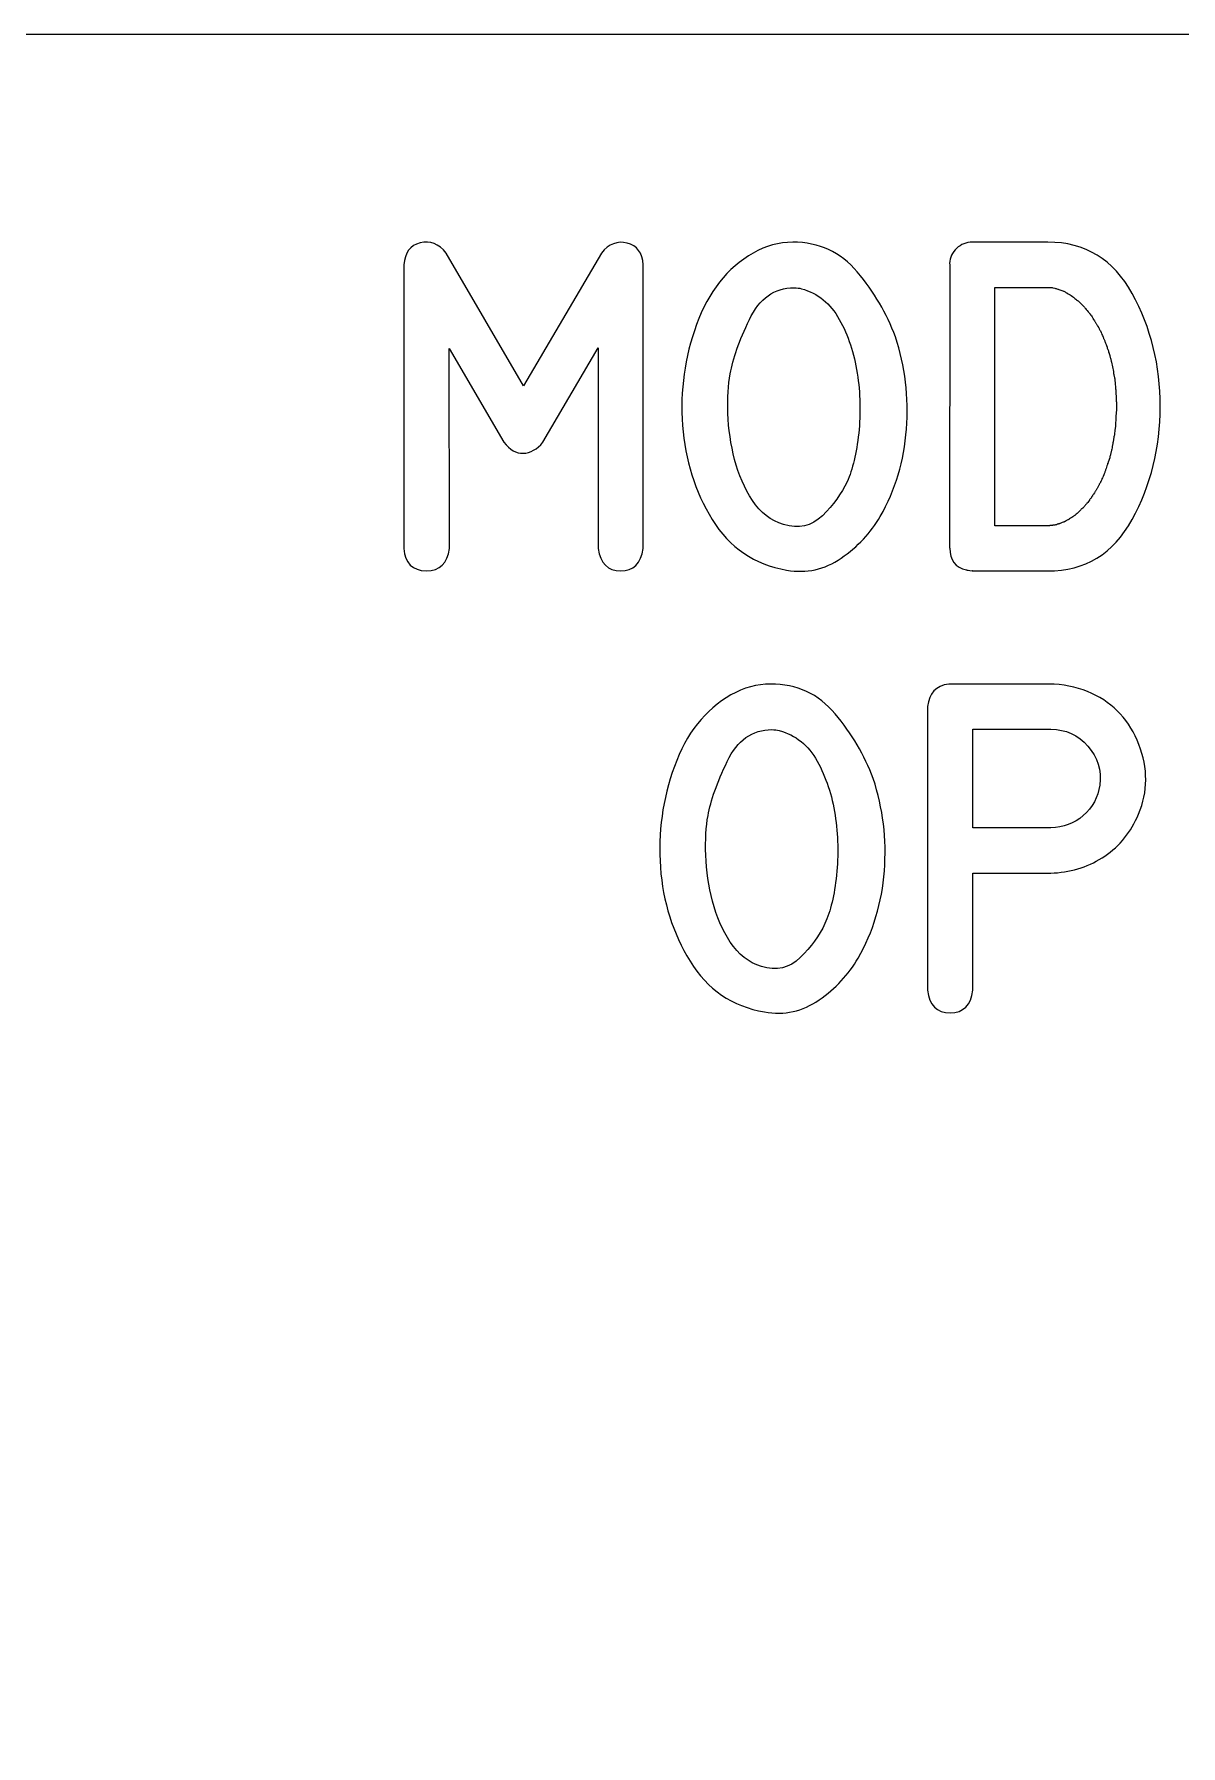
# Model space of a CAD drawing. Header units: millimetres. Extents: x -58 to 88, y -192 to 135.
# Drawn here: x 40.67 to 52.97, y 116.64 to 135 of the extents above; entities that cross this region are included whole.
import ezdxf

# ---------------------------------------------------------------- set-up
doc = ezdxf.new("R2010")
doc.units = ezdxf.units.MM
doc.header["$MEASUREMENT"] = 0
doc.layers.add('Layer 1', color=7, linetype='Continuous')

msp = doc.modelspace()

# ---------------------------------------------------------------- linework, layer by layer
at = {"layer": 'Layer 1', "color": 250, "lineweight": 9}
msp.add_open_spline([(-17.033, 71.4283), (-17.0328, 71.0302), (-16.8744, 70.6485), (-16.5927, 70.3672), (-16.5927, 70.3672), (-16.3111, 70.0859), (-15.9311, 69.928), (-15.533, 69.9283), (-15.533, 69.9283), (-15.533, 69.9283), (86.717, 69.9283), (86.717, 69.9283), (86.717, 69.9283), (87.115, 69.9285), (87.4967, 70.0869), (87.778, 70.3686), (87.778, 70.3686), (88.0593, 70.6502), (88.2172, 71.0302), (88.217, 71.4283), (88.217, 71.4283), (88.217, 71.4283), (88.217, 75.9158), (88.217, 75.9158), (88.217, 75.9158), (88.2167, 76.3139), (88.0583, 76.6955), (87.7767, 76.9768), (87.7767, 76.9768), (87.495, 77.2581), (87.115, 77.416), (86.717, 77.4158), (86.717, 77.4158), (86.717, 77.4158), (84.2545, 77.4158), (84.2545, 77.4158), (84.2545, 77.4158), (82.1109, 77.4158), (80.1301, 78.5594), (79.0583, 80.4158), (79.0583, 80.4158), (77.9865, 82.2722), (77.9865, 84.5594), (79.0583, 86.4158), (79.0583, 86.4158), (80.1301, 88.2722), (82.1109, 89.4158), (84.2545, 89.4158), (84.2545, 89.4158), (84.2545, 89.4158), (86.717, 89.4158), (86.717, 89.4158), (86.717, 89.4158), (87.115, 89.416), (87.4967, 89.5744), (87.778, 89.8561), (87.778, 89.8561), (88.0593, 90.1377), (88.2172, 90.5177), (88.217, 90.9158), (88.217, 90.9158), (88.217, 90.9158), (88.217, 114.0158), (88.217, 114.0158), (88.217, 114.0158), (88.2167, 114.4139), (88.0583, 114.7955), (87.7767, 115.0768), (87.7767, 115.0768), (87.495, 115.3581), (87.115, 115.516), (86.717, 115.5158), (86.717, 115.5158), (86.717, 115.5158), (84.2545, 115.5158), (84.2545, 115.5158), (84.2545, 115.5158), (82.1109, 115.5158), (80.1301, 116.6594), (79.0583, 118.5158), (79.0583, 118.5158), (77.9865, 120.3722), (77.9865, 122.6594), (79.0583, 124.5158), (79.0583, 124.5158), (80.1301, 126.3722), (82.1109, 127.5158), (84.2545, 127.5158), (84.2545, 127.5158), (84.2545, 127.5158), (86.717, 127.5158), (86.717, 127.5158), (86.717, 127.5158), (87.115, 127.516), (87.4967, 127.6744), (87.778, 127.9561), (87.778, 127.9561), (88.0593, 128.2377), (88.2172, 128.6177), (88.217, 129.0158), (88.217, 129.0158), (88.217, 129.0158), (88.217, 133.5033), (88.217, 133.5033), (88.217, 133.5033), (88.2167, 133.9014), (88.0583, 134.283), (87.7767, 134.5643), (87.7767, 134.5643), (87.495, 134.8456), (87.115, 135.0035), (86.717, 135.0033), (86.717, 135.0033), (86.717, 135.0033), (-15.533, 135.0033), (-15.533, 135.0033), (-15.533, 135.0033), (-15.9311, 135.003), (-16.3128, 134.8446), (-16.5941, 134.563), (-16.5941, 134.563), (-16.8754, 134.2813), (-17.0333, 133.9014), (-17.033, 133.5033), (-17.033, 133.5033), (-17.033, 133.5033), (-17.033, 71.4283), (-17.033, 71.4283)], degree=3, knots=[0, 0, 0, 0, 0.030303, 0.030303, 0.030303, 0.030303, 0.0606061, 0.0606061, 0.0606061, 0.0606061, 0.0909091, 0.0909091, 0.0909091, 0.0909091, 0.1212121, 0.1212121, 0.1212121, 0.1212121, 0.1515152, 0.1515152, 0.1515152, 0.1515152, 0.1818182, 0.1818182, 0.1818182, 0.1818182, 0.2121212, 0.2121212, 0.2121212, 0.2121212, 0.2424242, 0.2424242, 0.2424242, 0.2424242, 0.2727273, 0.2727273, 0.2727273, 0.2727273, 0.3030303, 0.3030303, 0.3030303, 0.3030303, 0.3333333, 0.3333333, 0.3333333, 0.3333333, 0.3636364, 0.3636364, 0.3636364, 0.3636364, 0.3939394, 0.3939394, 0.3939394, 0.3939394, 0.4242424, 0.4242424, 0.4242424, 0.4242424, 0.4545455, 0.4545455, 0.4545455, 0.4545455, 0.4848485, 0.4848485, 0.4848485, 0.4848485, 0.5151515, 0.5151515, 0.5151515, 0.5151515, 0.5454545, 0.5454545, 0.5454545, 0.5454545, 0.5757576, 0.5757576, 0.5757576, 0.5757576, 0.6060606, 0.6060606, 0.6060606, 0.6060606, 0.6363636, 0.6363636, 0.6363636, 0.6363636, 0.6666667, 0.6666667, 0.6666667, 0.6666667, 0.6969697, 0.6969697, 0.6969697, 0.6969697, 0.7272727, 0.7272727, 0.7272727, 0.7272727, 0.7575758, 0.7575758, 0.7575758, 0.7575758, 0.7878788, 0.7878788, 0.7878788, 0.7878788, 0.8181818, 0.8181818, 0.8181818, 0.8181818, 0.8484848, 0.8484848, 0.8484848, 0.8484848, 0.8787879, 0.8787879, 0.8787879, 0.8787879, 0.9090909, 0.9090909, 0.9090909, 0.9090909, 0.9393939, 0.9393939, 0.9393939, 0.9393939, 1, 1, 1, 1], dxfattribs=at)
at = {"layer": 'Layer 1', "color": 240, "lineweight": 9}
for points, knots in [([(47.2058, 129.4856), (47.1805, 129.325), (47.0993, 129.2445), (46.9624, 129.2451), (46.9624, 129.2451), (46.8248, 129.2457), (46.7442, 129.3262), (46.7201, 129.4856), (46.7201, 129.4856), (46.7201, 129.4856), (46.7201, 131.6369), (46.7201, 131.6369), (46.7201, 131.6369), (46.7201, 131.6369), (46.1292, 130.6262), (46.1292, 130.6262), (46.1292, 130.6262), (46.0663, 130.5503), (45.9958, 130.5104), (45.9182, 130.5068), (45.9182, 130.5068), (45.8405, 130.5039), (45.7718, 130.5433), (45.7106, 130.6262), (45.7106, 130.6262), (45.7106, 130.6262), (45.1232, 131.6322), (45.1232, 131.6322), (45.1232, 131.6322), (45.1232, 131.6322), (45.125, 129.4856), (45.125, 129.4856), (45.125, 129.4856), (45.1068, 129.3262), (45.0239, 129.2463), (44.8763, 129.2469), (44.8763, 129.2469), (44.7287, 129.2474), (44.6494, 129.3274), (44.6376, 129.4856), (44.6376, 129.4856), (44.6376, 129.4856), (44.6376, 132.5276), (44.6376, 132.5276), (44.6376, 132.5276), (44.647, 132.6599), (44.7046, 132.7387), (44.8116, 132.7646), (44.8116, 132.7646), (44.9186, 132.7904), (45.0115, 132.754), (45.0909, 132.6552), (45.0909, 132.6552), (45.0909, 132.6552), (45.9193, 131.2306), (45.9193, 131.2306), (45.9193, 131.2306), (45.9193, 131.2306), (46.7566, 132.6552), (46.7566, 132.6552), (46.7566, 132.6552), (46.8354, 132.754), (46.9277, 132.7898), (47.0329, 132.7634), (47.0329, 132.7634), (47.1376, 132.7369), (47.1958, 132.6587), (47.2058, 132.5276), (47.2058, 132.5276), (47.2058, 132.5276), (47.2058, 129.4856), (47.2058, 129.4856)], [0, 0, 0, 0, 0.0526316, 0.0526316, 0.0526316, 0.0526316, 0.1052632, 0.1052632, 0.1052632, 0.1052632, 0.1578947, 0.1578947, 0.1578947, 0.1578947, 0.2105263, 0.2105263, 0.2105263, 0.2105263, 0.2631579, 0.2631579, 0.2631579, 0.2631579, 0.3157895, 0.3157895, 0.3157895, 0.3157895, 0.3684211, 0.3684211, 0.3684211, 0.3684211, 0.4210526, 0.4210526, 0.4210526, 0.4210526, 0.4736842, 0.4736842, 0.4736842, 0.4736842, 0.5263158, 0.5263158, 0.5263158, 0.5263158, 0.5789474, 0.5789474, 0.5789474, 0.5789474, 0.6315789, 0.6315789, 0.6315789, 0.6315789, 0.6842105, 0.6842105, 0.6842105, 0.6842105, 0.7368421, 0.7368421, 0.7368421, 0.7368421, 0.7894737, 0.7894737, 0.7894737, 0.7894737, 0.8421053, 0.8421053, 0.8421053, 0.8421053, 0.8947368, 0.8947368, 0.8947368, 0.8947368, 1, 1, 1, 1]), ([(49.9103, 131.7574), (50.0156, 131.4393), (50.0556, 131.1095), (50.0297, 130.7673), (50.0297, 130.7673), (50.0038, 130.4251), (49.9098, 130.1129), (49.7481, 129.8301), (49.7481, 129.8301), (49.6458, 129.6543), (49.5064, 129.505), (49.3294, 129.3821), (49.3294, 129.3821), (49.1525, 129.2592), (48.9573, 129.2163), (48.7438, 129.2533), (48.7438, 129.2533), (48.3958, 129.3139), (48.1294, 129.4956), (47.9448, 129.7972), (47.9448, 129.7972), (47.7596, 130.0994), (47.6538, 130.4357), (47.6267, 130.8061), (47.6267, 130.8061), (47.5997, 131.1765), (47.6497, 131.5369), (47.7767, 131.8885), (47.7767, 131.8885), (47.9037, 132.2401), (48.1059, 132.4953), (48.384, 132.6552), (48.384, 132.6552), (48.5193, 132.7334), (48.6615, 132.7722), (48.8091, 132.7722), (48.8091, 132.7722), (49.0919, 132.7722), (49.3224, 132.6658), (49.5017, 132.4529), (49.5017, 132.4529), (49.681, 132.2395), (49.8169, 132.0079), (49.9103, 131.7574)], [0, 0, 0, 0, 0.0833333, 0.0833333, 0.0833333, 0.0833333, 0.1666667, 0.1666667, 0.1666667, 0.1666667, 0.25, 0.25, 0.25, 0.25, 0.3333333, 0.3333333, 0.3333333, 0.3333333, 0.4166667, 0.4166667, 0.4166667, 0.4166667, 0.5, 0.5, 0.5, 0.5, 0.5833333, 0.5833333, 0.5833333, 0.5833333, 0.6666667, 0.6666667, 0.6666667, 0.6666667, 0.75, 0.75, 0.75, 0.75, 0.8333333, 0.8333333, 0.8333333, 0.8333333, 1, 1, 1, 1]), ([(50.7335, 132.7722), (50.7335, 132.7722), (51.5448, 132.7722), (51.5448, 132.7722), (51.5448, 132.7722), (51.9482, 132.7722), (52.2498, 132.5888), (52.4509, 132.2213), (52.4509, 132.2213), (52.6519, 131.8538), (52.7525, 131.4493), (52.7525, 131.0083), (52.7525, 131.0083), (52.7525, 130.5674), (52.6514, 130.1635), (52.4503, 129.796), (52.4503, 129.796), (52.2486, 129.4285), (51.947, 129.2445), (51.5448, 129.2445), (51.5448, 129.2445), (51.5448, 129.2445), (50.7335, 129.2445), (50.7335, 129.2445), (50.7335, 129.2445), (50.7335, 129.2445), (50.737, 129.2445), (50.737, 129.2445), (50.737, 129.2445), (50.737, 129.2445), (50.7335, 129.2445), (50.7335, 129.2445), (50.7335, 129.2445), (50.6958, 129.2504), (50.6753, 129.2539), (50.6717, 129.2551), (50.6717, 129.2551), (50.5524, 129.2833), (50.493, 129.3615), (50.4942, 129.4891), (50.4942, 129.4891), (50.4942, 129.4891), (50.4924, 129.4891), (50.4924, 129.4891), (50.4924, 129.4891), (50.4924, 129.4891), (50.4942, 132.5311), (50.4942, 132.5311), (50.4942, 132.5311), (50.493, 132.5347), (50.4924, 132.5394), (50.4924, 132.5447), (50.4924, 132.5447), (50.4959, 132.6082), (50.5206, 132.6617), (50.5671, 132.7058), (50.5671, 132.7058), (50.6141, 132.7499), (50.67, 132.7722), (50.7352, 132.7722), (50.7352, 132.7722), (50.7352, 132.7722), (50.7335, 132.7722), (50.7335, 132.7722)], [0, 0, 0, 0, 0.0588235, 0.0588235, 0.0588235, 0.0588235, 0.1176471, 0.1176471, 0.1176471, 0.1176471, 0.1764706, 0.1764706, 0.1764706, 0.1764706, 0.2352941, 0.2352941, 0.2352941, 0.2352941, 0.2941176, 0.2941176, 0.2941176, 0.2941176, 0.3529412, 0.3529412, 0.3529412, 0.3529412, 0.4117647, 0.4117647, 0.4117647, 0.4117647, 0.4705882, 0.4705882, 0.4705882, 0.4705882, 0.5294118, 0.5294118, 0.5294118, 0.5294118, 0.5882353, 0.5882353, 0.5882353, 0.5882353, 0.6470588, 0.6470588, 0.6470588, 0.6470588, 0.7058824, 0.7058824, 0.7058824, 0.7058824, 0.7647059, 0.7647059, 0.7647059, 0.7647059, 0.8235294, 0.8235294, 0.8235294, 0.8235294, 0.8823529, 0.8823529, 0.8823529, 0.8823529, 1, 1, 1, 1]), ([(48.8232, 132.283), (48.6121, 132.283), (48.4522, 132.1696), (48.3435, 131.942), (48.3435, 131.942), (48.2347, 131.7145), (48.1665, 131.5205), (48.1377, 131.3599), (48.1377, 131.3599), (48.1159, 131.2424), (48.1077, 131.1007), (48.1136, 130.9343), (48.1136, 130.9343), (48.1194, 130.7679), (48.1436, 130.6033), (48.1859, 130.441), (48.1859, 130.441), (48.2282, 130.2781), (48.2923, 130.1317), (48.377, 130.0018), (48.377, 130.0018), (48.4622, 129.8713), (48.5733, 129.7848), (48.7109, 129.7425), (48.7109, 129.7425), (48.872, 129.6919), (49.0108, 129.7237), (49.1272, 129.8377), (49.1272, 129.8377), (49.2436, 129.9524), (49.3318, 130.0735), (49.3918, 130.2023), (49.3918, 130.2023), (49.4523, 130.3346), (49.4941, 130.5074), (49.5164, 130.7226), (49.5164, 130.7226), (49.5388, 130.9372), (49.5335, 131.1518), (49.5011, 131.3658), (49.5011, 131.3658), (49.4682, 131.5798), (49.4041, 131.7727), (49.3089, 131.9444), (49.3089, 131.9444), (49.2136, 132.116), (49.0778, 132.2254), (48.9026, 132.2724), (48.9026, 132.2724), (48.8797, 132.2795), (48.8532, 132.283), (48.8232, 132.283)], [0, 0, 0, 0, 0.0714286, 0.0714286, 0.0714286, 0.0714286, 0.1428571, 0.1428571, 0.1428571, 0.1428571, 0.2142857, 0.2142857, 0.2142857, 0.2142857, 0.2857143, 0.2857143, 0.2857143, 0.2857143, 0.3571429, 0.3571429, 0.3571429, 0.3571429, 0.4285714, 0.4285714, 0.4285714, 0.4285714, 0.5, 0.5, 0.5, 0.5, 0.5714286, 0.5714286, 0.5714286, 0.5714286, 0.6428571, 0.6428571, 0.6428571, 0.6428571, 0.7142857, 0.7142857, 0.7142857, 0.7142857, 0.7857143, 0.7857143, 0.7857143, 0.7857143, 0.8571429, 0.8571429, 0.8571429, 0.8571429, 1, 1, 1, 1]), ([(51.5448, 129.7301), (51.5472, 129.7301), (51.5495, 129.7301), (51.5519, 129.7301), (51.5519, 129.7301), (51.5542, 129.7301), (51.5572, 129.7301), (51.5601, 129.7301), (51.5601, 129.7301), (51.5625, 129.7301), (51.5648, 129.7307), (51.5666, 129.7313), (51.5666, 129.7313), (51.5683, 129.7319), (51.5707, 129.7319), (51.5742, 129.7319), (51.5742, 129.7319), (51.5766, 129.7319), (51.5789, 129.7325), (51.5819, 129.7331), (51.5819, 129.7331), (51.5848, 129.7337), (51.5878, 129.7337), (51.5913, 129.7337), (51.5913, 129.7337), (51.5936, 129.7337), (51.596, 129.7343), (51.5983, 129.7343), (51.5983, 129.7343), (51.6007, 129.7349), (51.6036, 129.7354), (51.6072, 129.7354), (51.6072, 129.7354), (51.6089, 129.7354), (51.6113, 129.7354), (51.6136, 129.736), (51.6136, 129.736), (51.616, 129.7366), (51.6189, 129.7372), (51.6224, 129.7372), (51.6224, 129.7372), (51.6271, 129.7396), (51.6318, 129.7407), (51.636, 129.7407), (51.636, 129.7407), (51.6383, 129.7407), (51.6407, 129.7413), (51.643, 129.7431), (51.643, 129.7431), (51.6454, 129.7448), (51.6483, 129.7466), (51.6518, 129.7472), (51.6518, 129.7472), (51.6542, 129.7472), (51.6565, 129.7478), (51.6595, 129.7484), (51.6595, 129.7484), (51.6624, 129.749), (51.6654, 129.7495), (51.6689, 129.7507), (51.6689, 129.7507), (51.6712, 129.7507), (51.6736, 129.7513), (51.6759, 129.7525), (51.6759, 129.7525), (51.6783, 129.7537), (51.6806, 129.7548), (51.6842, 129.756), (51.6842, 129.756), (51.6912, 129.7584), (51.6965, 129.7607), (51.7, 129.7631), (51.7, 129.7631), (51.7206, 129.7701), (51.7265, 129.7719), (51.7171, 129.7701), (51.7171, 129.7701), (51.7195, 129.7701), (51.7218, 129.7707), (51.7242, 129.7725), (51.7242, 129.7725), (51.7265, 129.7742), (51.7294, 129.7754), (51.7324, 129.7766), (51.7324, 129.7766), (51.743, 129.7837), (51.7477, 129.7866), (51.7465, 129.7854), (51.7465, 129.7854), (51.7577, 129.7913), (51.7635, 129.7942), (51.7635, 129.7942), (51.7635, 129.7942), (51.7659, 129.7954), (51.7683, 129.7966), (51.7706, 129.7983), (51.7706, 129.7983), (51.773, 129.8001), (51.7759, 129.8019), (51.7794, 129.8042), (51.7794, 129.8042), (51.7894, 129.8113), (51.7947, 129.8148), (51.7947, 129.8148), (51.7947, 129.8148), (51.7971, 129.816), (51.7994, 129.8172), (51.8024, 129.8189), (51.8024, 129.8189), (51.8053, 129.8207), (51.8082, 129.8225), (51.8118, 129.8248), (51.8118, 129.8248), (51.8141, 129.826), (51.8165, 129.8277), (51.8188, 129.8301), (51.8188, 129.8301), (51.8212, 129.8324), (51.8241, 129.8348), (51.8276, 129.8372), (51.8276, 129.8372), (51.8294, 129.8383), (51.8318, 129.8395), (51.8341, 129.8413), (51.8341, 129.8413), (51.8365, 129.843), (51.8394, 129.8454), (51.8429, 129.8471), (51.8429, 129.8471), (51.8453, 129.8495), (51.8512, 129.8542), (51.86, 129.8613), (51.86, 129.8613), (51.8694, 129.8707), (51.8741, 129.8748), (51.8741, 129.8748), (51.8741, 129.8748), (51.8764, 129.8771), (51.8782, 129.8795), (51.8805, 129.8818), (51.8805, 129.8818), (51.8829, 129.8842), (51.8858, 129.8871), (51.8894, 129.8907), (51.8894, 129.8907), (51.8917, 129.893), (51.8941, 129.8948), (51.8964, 129.8971), (51.8964, 129.8971), (51.8988, 129.8995), (51.9011, 129.9024), (51.9047, 129.9059), (51.9047, 129.9059), (51.9082, 129.9083), (51.9135, 129.913), (51.9205, 129.9195), (51.9205, 129.9195), (51.9229, 129.9218), (51.9252, 129.9242), (51.927, 129.9265), (51.927, 129.9265), (51.9293, 129.9289), (51.9323, 129.9318), (51.9358, 129.9353), (51.9358, 129.9353), (51.9382, 129.9377), (51.9405, 129.94), (51.9429, 129.943), (51.9429, 129.943), (51.9452, 129.9459), (51.9482, 129.9489), (51.9511, 129.9524), (51.9511, 129.9524), (51.9652, 129.9706), (51.9699, 129.9765), (51.9652, 129.9694), (51.9652, 129.9694), (51.9734, 129.9777), (51.9781, 129.9841), (51.9805, 129.9888), (51.9805, 129.9888), (51.9911, 130.0024), (51.9958, 130.0088), (51.9946, 130.0077), (51.9946, 130.0077), (51.997, 130.0112), (51.9993, 130.0141), (52.0011, 130.0171), (52.0011, 130.0171), (52.0034, 130.02), (52.0064, 130.0229), (52.0099, 130.0265), (52.0099, 130.0265), (52.0123, 130.03), (52.014, 130.0335), (52.0158, 130.0371), (52.0158, 130.0371), (52.0175, 130.0406), (52.0205, 130.0435), (52.0234, 130.0471), (52.0234, 130.0471), (52.0246, 130.0506), (52.0269, 130.0541), (52.0299, 130.0582), (52.0299, 130.0582), (52.0328, 130.0623), (52.0352, 130.0659), (52.0375, 130.0694), (52.0375, 130.0694), (52.0446, 130.0788), (52.0487, 130.0859), (52.0511, 130.0906), (52.0511, 130.0906), (52.0534, 130.0935), (52.0558, 130.0976), (52.0575, 130.1017), (52.0575, 130.1017), (52.0593, 130.1053), (52.0616, 130.1094), (52.0652, 130.1129), (52.0652, 130.1129), (52.0675, 130.1158), (52.0693, 130.12), (52.071, 130.1241), (52.071, 130.1241), (52.0728, 130.1276), (52.0752, 130.1317), (52.0787, 130.1352), (52.0787, 130.1352), (52.081, 130.1405), (52.0846, 130.1482), (52.0893, 130.1576), (52.0893, 130.1576), (52.0916, 130.1611), (52.0934, 130.1646), (52.0952, 130.1693), (52.0952, 130.1693), (52.0969, 130.174), (52.0993, 130.1788), (52.1028, 130.1835), (52.1028, 130.1835), (52.1051, 130.187), (52.1075, 130.1905), (52.1093, 130.1946), (52.1093, 130.1946), (52.1104, 130.1987), (52.1134, 130.2029), (52.1169, 130.2076), (52.1169, 130.2076), (52.1181, 130.2111), (52.1193, 130.2146), (52.121, 130.2193), (52.121, 130.2193), (52.1228, 130.224), (52.1245, 130.2287), (52.1269, 130.2334), (52.1269, 130.2334), (52.1304, 130.2387), (52.1345, 130.2475), (52.1392, 130.2593), (52.1392, 130.2593), (52.1504, 130.2875), (52.1545, 130.2969), (52.151, 130.2863), (52.151, 130.2863), (52.1522, 130.2899), (52.1539, 130.2946), (52.1557, 130.2993), (52.1557, 130.2993), (52.1575, 130.3046), (52.1592, 130.3099), (52.1616, 130.314), (52.1616, 130.314), (52.1628, 130.3187), (52.1639, 130.3234), (52.1657, 130.3281), (52.1657, 130.3281), (52.1675, 130.3328), (52.1698, 130.3375), (52.1716, 130.3434), (52.1716, 130.3434), (52.1751, 130.354), (52.1781, 130.3628), (52.1804, 130.371), (52.1804, 130.371), (52.1816, 130.3757), (52.1828, 130.3804), (52.1845, 130.3851), (52.1845, 130.3851), (52.1863, 130.3892), (52.1886, 130.3945), (52.191, 130.4004), (52.191, 130.4004), (52.1863, 130.3887), (52.1892, 130.3986), (52.1992, 130.4298), (52.1992, 130.4298), (52.2016, 130.4351), (52.2051, 130.4451), (52.2098, 130.4586), (52.2098, 130.4586), (52.2098, 130.4633), (52.2104, 130.4686), (52.2122, 130.4733), (52.2122, 130.4733), (52.2139, 130.4786), (52.2157, 130.4839), (52.2169, 130.4898), (52.2169, 130.4898), (52.218, 130.4945), (52.2192, 130.4992), (52.2204, 130.5045), (52.2204, 130.5045), (52.221, 130.5098), (52.2227, 130.5151), (52.2251, 130.5209), (52.2251, 130.5209), (52.2251, 130.5245), (52.2263, 130.5286), (52.228, 130.5339), (52.228, 130.5339), (52.2298, 130.5392), (52.231, 130.5445), (52.2321, 130.5503), (52.2321, 130.5503), (52.2333, 130.558), (52.2351, 130.5692), (52.2374, 130.5827), (52.2374, 130.5827), (52.2374, 130.5874), (52.238, 130.5921), (52.2398, 130.5974), (52.2398, 130.5974), (52.2416, 130.6027), (52.2433, 130.608), (52.2439, 130.6138), (52.2439, 130.6138), (52.2439, 130.6185), (52.2445, 130.6232), (52.2457, 130.6285), (52.2457, 130.6285), (52.2468, 130.6338), (52.248, 130.6391), (52.2492, 130.645), (52.2492, 130.645), (52.2504, 130.6532), (52.2521, 130.6638), (52.2545, 130.6779), (52.2545, 130.6779), (52.2545, 130.682), (52.2557, 130.6873), (52.2574, 130.6932), (52.2574, 130.6932), (52.2586, 130.6991), (52.2604, 130.7044), (52.2615, 130.7103), (52.2615, 130.7103), (52.2615, 130.7185), (52.2627, 130.7291), (52.2651, 130.7432), (52.2651, 130.7432), (52.2651, 130.7479), (52.2651, 130.7526), (52.2657, 130.7579), (52.2657, 130.7579), (52.2662, 130.7632), (52.2674, 130.7691), (52.2686, 130.7755), (52.2686, 130.7755), (52.2704, 130.7896), (52.2715, 130.8002), (52.2715, 130.8084), (52.2715, 130.8084), (52.2727, 130.8167), (52.2733, 130.8273), (52.2733, 130.8414), (52.2733, 130.8414), (52.2745, 130.8496), (52.2751, 130.8608), (52.2751, 130.8755), (52.2751, 130.8755), (52.2762, 130.8837), (52.2768, 130.8949), (52.2768, 130.9084), (52.2768, 130.9084), (52.2768, 130.9143), (52.2774, 130.9196), (52.278, 130.9249), (52.278, 130.9249), (52.2786, 130.9302), (52.2792, 130.936), (52.2804, 130.9431), (52.2804, 130.9431), (52.2804, 130.9478), (52.2809, 130.9525), (52.2815, 130.9578), (52.2815, 130.9578), (52.2815, 130.9625), (52.2821, 130.969), (52.2821, 130.9754), (52.2821, 130.9754), (52.2821, 130.9801), (52.2821, 130.9854), (52.2821, 130.9913), (52.2821, 130.9913), (52.2821, 130.9966), (52.2821, 131.0025), (52.2821, 131.0083), (52.2821, 131.0083), (52.2821, 131.0142), (52.2821, 131.0195), (52.2821, 131.0248), (52.2821, 131.0248), (52.2821, 131.0301), (52.2821, 131.0354), (52.2821, 131.0413), (52.2821, 131.0413), (52.2821, 131.0466), (52.2815, 131.0524), (52.2815, 131.0571), (52.2815, 131.0571), (52.2809, 131.0624), (52.2804, 131.0689), (52.2804, 131.0754), (52.2804, 131.0754), (52.2804, 131.0801), (52.2804, 131.0854), (52.2804, 131.0913), (52.2804, 131.0913), (52.2804, 131.0965), (52.2804, 131.1024), (52.2804, 131.1083), (52.2804, 131.1083), (52.2804, 131.1154), (52.2792, 131.1265), (52.2768, 131.143), (52.2768, 131.143), (52.2768, 131.1565), (52.2762, 131.1671), (52.2751, 131.1736), (52.2751, 131.1736), (52.2751, 131.1818), (52.2739, 131.1936), (52.2715, 131.21), (52.2715, 131.21), (52.2715, 131.2235), (52.2709, 131.2341), (52.2698, 131.2412), (52.2698, 131.2412), (52.2698, 131.2488), (52.2692, 131.26), (52.2668, 131.2735), (52.2668, 131.2735), (52.2657, 131.2782), (52.2645, 131.2835), (52.2639, 131.2894), (52.2639, 131.2894), (52.2633, 131.2947), (52.2633, 131.3006), (52.2633, 131.3064), (52.2633, 131.3064), (52.261, 131.32), (52.2586, 131.3311), (52.2562, 131.3394), (52.2562, 131.3394), (52.2551, 131.3435), (52.2539, 131.3488), (52.2527, 131.3535), (52.2527, 131.3535), (52.2515, 131.3588), (52.251, 131.3641), (52.251, 131.3699), (52.251, 131.3699), (52.2498, 131.3782), (52.248, 131.3888), (52.2457, 131.4029), (52.2457, 131.4029), (52.2445, 131.4111), (52.2433, 131.4217), (52.241, 131.4358), (52.241, 131.4358), (52.2363, 131.4493), (52.2333, 131.4599), (52.2321, 131.4664), (52.2321, 131.4664), (52.2298, 131.4805), (52.228, 131.4899), (52.2269, 131.4958), (52.2269, 131.4958), (52.2245, 131.5005), (52.2227, 131.5052), (52.2216, 131.5105), (52.2216, 131.5105), (52.2204, 131.5158), (52.2198, 131.521), (52.2186, 131.5269), (52.2186, 131.5269), (52.2174, 131.5316), (52.2157, 131.5363), (52.2133, 131.5416), (52.2133, 131.5416), (52.211, 131.5469), (52.2098, 131.5522), (52.2098, 131.5581), (52.2098, 131.5581), (52.1992, 131.5887), (52.1963, 131.5987), (52.201, 131.5869), (52.201, 131.5869), (52.1986, 131.5951), (52.1963, 131.6051), (52.1928, 131.6163), (52.1928, 131.6163), (52.1904, 131.6198), (52.188, 131.6239), (52.1863, 131.6292), (52.1863, 131.6292), (52.1845, 131.6345), (52.1833, 131.6392), (52.1822, 131.6439), (52.1822, 131.6439), (52.181, 131.6475), (52.1775, 131.6574), (52.1716, 131.6733), (52.1716, 131.6733), (52.1675, 131.6845), (52.1639, 131.6939), (52.1616, 131.701), (52.1616, 131.701), (52.1592, 131.7045), (52.1575, 131.7086), (52.1557, 131.7139), (52.1557, 131.7139), (52.1539, 131.7192), (52.1522, 131.7239), (52.151, 131.7286), (52.151, 131.7286), (52.1487, 131.7315), (52.1463, 131.7356), (52.1445, 131.7403), (52.1445, 131.7403), (52.1422, 131.7451), (52.1404, 131.7498), (52.1392, 131.7545), (52.1392, 131.7545), (52.1345, 131.7656), (52.1304, 131.7744), (52.1269, 131.7803), (52.1269, 131.7803), (52.1222, 131.7915), (52.1193, 131.7997), (52.1169, 131.8044), (52.1169, 131.8044), (52.1122, 131.8156), (52.1081, 131.8244), (52.1046, 131.8297), (52.1046, 131.8297), (52.1022, 131.8332), (52.0999, 131.8374), (52.0981, 131.8415), (52.0981, 131.8415), (52.0957, 131.845), (52.094, 131.8491), (52.0928, 131.8526), (52.0928, 131.8526), (52.0857, 131.8638), (52.081, 131.872), (52.0787, 131.8768), (52.0787, 131.8768), (52.0687, 131.8926), (52.064, 131.9003), (52.0652, 131.8991), (52.0652, 131.8991), (52.0616, 131.9026), (52.0593, 131.9061), (52.0575, 131.9103), (52.0575, 131.9103), (52.0558, 131.9144), (52.0534, 131.9179), (52.0511, 131.9214), (52.0511, 131.9214), (52.0487, 131.9261), (52.0446, 131.9326), (52.0375, 131.942), (52.0375, 131.942), (52.0352, 131.9455), (52.0328, 131.9491), (52.0305, 131.952), (52.0305, 131.952), (52.0281, 131.9555), (52.0264, 131.9591), (52.0252, 131.9626), (52.0252, 131.9626), (52.0199, 131.9732), (52.0099, 131.9861), (51.9964, 132.002), (51.9964, 132.002), (51.994, 132.0043), (51.9846, 132.0173), (51.9687, 132.0402), (51.9687, 132.0402), (51.9546, 132.0561), (51.9446, 132.0678), (51.9376, 132.0749), (51.9376, 132.0749), (51.9305, 132.0825), (51.9205, 132.0937), (51.9064, 132.1072), (51.9064, 132.1072), (51.8976, 132.1178), (51.8876, 132.1272), (51.877, 132.1366), (51.877, 132.1366), (51.8694, 132.1425), (51.8582, 132.1507), (51.8447, 132.1625), (51.8447, 132.1625), (51.8329, 132.1719), (51.8223, 132.1801), (51.8118, 132.1884), (51.8118, 132.1884), (51.7853, 132.2054), (51.7747, 132.2131), (51.7794, 132.2107), (51.7794, 132.2107), (51.7559, 132.2242), (51.7459, 132.2307), (51.7483, 132.2295), (51.7483, 132.2295), (51.7483, 132.2295), (51.7377, 132.2348), (51.7171, 132.2454), (51.7171, 132.2454), (51.7124, 132.2472), (51.7018, 132.2513), (51.6842, 132.2572), (51.6842, 132.2572), (51.6695, 132.263), (51.6583, 132.2672), (51.6518, 132.2695), (51.6518, 132.2695), (51.646, 132.2701), (51.6407, 132.2719), (51.636, 132.2736), (51.636, 132.2736), (51.6318, 132.2754), (51.6271, 132.2771), (51.6224, 132.2795), (51.6224, 132.2795), (51.6019, 132.283), (51.5913, 132.2848), (51.5913, 132.2848), (51.5913, 132.2848), (51.5842, 132.286), (51.5742, 132.2866), (51.5601, 132.2866), (51.5601, 132.2866), (51.5572, 132.2866), (51.5542, 132.2866), (51.5519, 132.2866), (51.5519, 132.2866), (51.5495, 132.2866), (51.5472, 132.2866), (51.5448, 132.2866), (51.5448, 132.2866), (51.5448, 132.2866), (50.9763, 132.2866), (50.9763, 132.2866), (50.9763, 132.2866), (50.9763, 132.2866), (50.9763, 129.7301), (50.9763, 129.7301), (50.9763, 129.7301), (50.9763, 129.7301), (50.9763, 129.7301), (50.9763, 129.7301), (50.9763, 129.7301), (50.9763, 129.7301), (51.5448, 129.7301), (51.5448, 129.7301)], [0, 0, 0, 0, 0.005848, 0.005848, 0.005848, 0.005848, 0.0116959, 0.0116959, 0.0116959, 0.0116959, 0.0175439, 0.0175439, 0.0175439, 0.0175439, 0.0233918, 0.0233918, 0.0233918, 0.0233918, 0.0292398, 0.0292398, 0.0292398, 0.0292398, 0.0350877, 0.0350877, 0.0350877, 0.0350877, 0.0409357, 0.0409357, 0.0409357, 0.0409357, 0.0467836, 0.0467836, 0.0467836, 0.0467836, 0.0526316, 0.0526316, 0.0526316, 0.0526316, 0.0584795, 0.0584795, 0.0584795, 0.0584795, 0.0643275, 0.0643275, 0.0643275, 0.0643275, 0.0701754, 0.0701754, 0.0701754, 0.0701754, 0.0760234, 0.0760234, 0.0760234, 0.0760234, 0.0818713, 0.0818713, 0.0818713, 0.0818713, 0.0877193, 0.0877193, 0.0877193, 0.0877193, 0.0935673, 0.0935673, 0.0935673, 0.0935673, 0.0994152, 0.0994152, 0.0994152, 0.0994152, 0.1052632, 0.1052632, 0.1052632, 0.1052632, 0.1111111, 0.1111111, 0.1111111, 0.1111111, 0.1169591, 0.1169591, 0.1169591, 0.1169591, 0.122807, 0.122807, 0.122807, 0.122807, 0.128655, 0.128655, 0.128655, 0.128655, 0.1345029, 0.1345029, 0.1345029, 0.1345029, 0.1403509, 0.1403509, 0.1403509, 0.1403509, 0.1461988, 0.1461988, 0.1461988, 0.1461988, 0.1520468, 0.1520468, 0.1520468, 0.1520468, 0.1578947, 0.1578947, 0.1578947, 0.1578947, 0.1637427, 0.1637427, 0.1637427, 0.1637427, 0.1695906, 0.1695906, 0.1695906, 0.1695906, 0.1754386, 0.1754386, 0.1754386, 0.1754386, 0.1812865, 0.1812865, 0.1812865, 0.1812865, 0.1871345, 0.1871345, 0.1871345, 0.1871345, 0.1929825, 0.1929825, 0.1929825, 0.1929825, 0.1988304, 0.1988304, 0.1988304, 0.1988304, 0.2046784, 0.2046784, 0.2046784, 0.2046784, 0.2105263, 0.2105263, 0.2105263, 0.2105263, 0.2163743, 0.2163743, 0.2163743, 0.2163743, 0.2222222, 0.2222222, 0.2222222, 0.2222222, 0.2280702, 0.2280702, 0.2280702, 0.2280702, 0.2339181, 0.2339181, 0.2339181, 0.2339181, 0.2397661, 0.2397661, 0.2397661, 0.2397661, 0.245614, 0.245614, 0.245614, 0.245614, 0.251462, 0.251462, 0.251462, 0.251462, 0.2573099, 0.2573099, 0.2573099, 0.2573099, 0.2631579, 0.2631579, 0.2631579, 0.2631579, 0.2690058, 0.2690058, 0.2690058, 0.2690058, 0.2748538, 0.2748538, 0.2748538, 0.2748538, 0.2807018, 0.2807018, 0.2807018, 0.2807018, 0.2865497, 0.2865497, 0.2865497, 0.2865497, 0.2923977, 0.2923977, 0.2923977, 0.2923977, 0.2982456, 0.2982456, 0.2982456, 0.2982456, 0.3040936, 0.3040936, 0.3040936, 0.3040936, 0.3099415, 0.3099415, 0.3099415, 0.3099415, 0.3157895, 0.3157895, 0.3157895, 0.3157895, 0.3216374, 0.3216374, 0.3216374, 0.3216374, 0.3274854, 0.3274854, 0.3274854, 0.3274854, 0.3333333, 0.3333333, 0.3333333, 0.3333333, 0.3391813, 0.3391813, 0.3391813, 0.3391813, 0.3450292, 0.3450292, 0.3450292, 0.3450292, 0.3508772, 0.3508772, 0.3508772, 0.3508772, 0.3567251, 0.3567251, 0.3567251, 0.3567251, 0.3625731, 0.3625731, 0.3625731, 0.3625731, 0.3684211, 0.3684211, 0.3684211, 0.3684211, 0.374269, 0.374269, 0.374269, 0.374269, 0.380117, 0.380117, 0.380117, 0.380117, 0.3859649, 0.3859649, 0.3859649, 0.3859649, 0.3918129, 0.3918129, 0.3918129, 0.3918129, 0.3976608, 0.3976608, 0.3976608, 0.3976608, 0.4035088, 0.4035088, 0.4035088, 0.4035088, 0.4093567, 0.4093567, 0.4093567, 0.4093567, 0.4152047, 0.4152047, 0.4152047, 0.4152047, 0.4210526, 0.4210526, 0.4210526, 0.4210526, 0.4269006, 0.4269006, 0.4269006, 0.4269006, 0.4327485, 0.4327485, 0.4327485, 0.4327485, 0.4385965, 0.4385965, 0.4385965, 0.4385965, 0.4444444, 0.4444444, 0.4444444, 0.4444444, 0.4502924, 0.4502924, 0.4502924, 0.4502924, 0.4561404, 0.4561404, 0.4561404, 0.4561404, 0.4619883, 0.4619883, 0.4619883, 0.4619883, 0.4678363, 0.4678363, 0.4678363, 0.4678363, 0.4736842, 0.4736842, 0.4736842, 0.4736842, 0.4795322, 0.4795322, 0.4795322, 0.4795322, 0.4853801, 0.4853801, 0.4853801, 0.4853801, 0.4912281, 0.4912281, 0.4912281, 0.4912281, 0.497076, 0.497076, 0.497076, 0.497076, 0.502924, 0.502924, 0.502924, 0.502924, 0.5087719, 0.5087719, 0.5087719, 0.5087719, 0.5146199, 0.5146199, 0.5146199, 0.5146199, 0.5204678, 0.5204678, 0.5204678, 0.5204678, 0.5263158, 0.5263158, 0.5263158, 0.5263158, 0.5321637, 0.5321637, 0.5321637, 0.5321637, 0.5380117, 0.5380117, 0.5380117, 0.5380117, 0.5438596, 0.5438596, 0.5438596, 0.5438596, 0.5497076, 0.5497076, 0.5497076, 0.5497076, 0.5555556, 0.5555556, 0.5555556, 0.5555556, 0.5614035, 0.5614035, 0.5614035, 0.5614035, 0.5672515, 0.5672515, 0.5672515, 0.5672515, 0.5730994, 0.5730994, 0.5730994, 0.5730994, 0.5789474, 0.5789474, 0.5789474, 0.5789474, 0.5847953, 0.5847953, 0.5847953, 0.5847953, 0.5906433, 0.5906433, 0.5906433, 0.5906433, 0.5964912, 0.5964912, 0.5964912, 0.5964912, 0.6023392, 0.6023392, 0.6023392, 0.6023392, 0.6081871, 0.6081871, 0.6081871, 0.6081871, 0.6140351, 0.6140351, 0.6140351, 0.6140351, 0.619883, 0.619883, 0.619883, 0.619883, 0.625731, 0.625731, 0.625731, 0.625731, 0.6315789, 0.6315789, 0.6315789, 0.6315789, 0.6374269, 0.6374269, 0.6374269, 0.6374269, 0.6432749, 0.6432749, 0.6432749, 0.6432749, 0.6491228, 0.6491228, 0.6491228, 0.6491228, 0.6549708, 0.6549708, 0.6549708, 0.6549708, 0.6608187, 0.6608187, 0.6608187, 0.6608187, 0.6666667, 0.6666667, 0.6666667, 0.6666667, 0.6725146, 0.6725146, 0.6725146, 0.6725146, 0.6783626, 0.6783626, 0.6783626, 0.6783626, 0.6842105, 0.6842105, 0.6842105, 0.6842105, 0.6900585, 0.6900585, 0.6900585, 0.6900585, 0.6959064, 0.6959064, 0.6959064, 0.6959064, 0.7017544, 0.7017544, 0.7017544, 0.7017544, 0.7076023, 0.7076023, 0.7076023, 0.7076023, 0.7134503, 0.7134503, 0.7134503, 0.7134503, 0.7192982, 0.7192982, 0.7192982, 0.7192982, 0.7251462, 0.7251462, 0.7251462, 0.7251462, 0.7309942, 0.7309942, 0.7309942, 0.7309942, 0.7368421, 0.7368421, 0.7368421, 0.7368421, 0.7426901, 0.7426901, 0.7426901, 0.7426901, 0.748538, 0.748538, 0.748538, 0.748538, 0.754386, 0.754386, 0.754386, 0.754386, 0.7602339, 0.7602339, 0.7602339, 0.7602339, 0.7660819, 0.7660819, 0.7660819, 0.7660819, 0.7719298, 0.7719298, 0.7719298, 0.7719298, 0.7777778, 0.7777778, 0.7777778, 0.7777778, 0.7836257, 0.7836257, 0.7836257, 0.7836257, 0.7894737, 0.7894737, 0.7894737, 0.7894737, 0.7953216, 0.7953216, 0.7953216, 0.7953216, 0.8011696, 0.8011696, 0.8011696, 0.8011696, 0.8070175, 0.8070175, 0.8070175, 0.8070175, 0.8128655, 0.8128655, 0.8128655, 0.8128655, 0.8187135, 0.8187135, 0.8187135, 0.8187135, 0.8245614, 0.8245614, 0.8245614, 0.8245614, 0.8304094, 0.8304094, 0.8304094, 0.8304094, 0.8362573, 0.8362573, 0.8362573, 0.8362573, 0.8421053, 0.8421053, 0.8421053, 0.8421053, 0.8479532, 0.8479532, 0.8479532, 0.8479532, 0.8538012, 0.8538012, 0.8538012, 0.8538012, 0.8596491, 0.8596491, 0.8596491, 0.8596491, 0.8654971, 0.8654971, 0.8654971, 0.8654971, 0.871345, 0.871345, 0.871345, 0.871345, 0.877193, 0.877193, 0.877193, 0.877193, 0.8830409, 0.8830409, 0.8830409, 0.8830409, 0.8888889, 0.8888889, 0.8888889, 0.8888889, 0.8947368, 0.8947368, 0.8947368, 0.8947368, 0.9005848, 0.9005848, 0.9005848, 0.9005848, 0.9064327, 0.9064327, 0.9064327, 0.9064327, 0.9122807, 0.9122807, 0.9122807, 0.9122807, 0.9181287, 0.9181287, 0.9181287, 0.9181287, 0.9239766, 0.9239766, 0.9239766, 0.9239766, 0.9298246, 0.9298246, 0.9298246, 0.9298246, 0.9356725, 0.9356725, 0.9356725, 0.9356725, 0.9415205, 0.9415205, 0.9415205, 0.9415205, 0.9473684, 0.9473684, 0.9473684, 0.9473684, 0.9532164, 0.9532164, 0.9532164, 0.9532164, 0.9590643, 0.9590643, 0.9590643, 0.9590643, 0.9649123, 0.9649123, 0.9649123, 0.9649123, 0.9707602, 0.9707602, 0.9707602, 0.9707602, 0.9766082, 0.9766082, 0.9766082, 0.9766082, 0.9824561, 0.9824561, 0.9824561, 0.9824561, 0.9883041, 0.9883041, 0.9883041, 0.9883041, 1, 1, 1, 1]), ([(49.6727, 127.0165), (49.778, 126.6984), (49.818, 126.3686), (49.7921, 126.0264), (49.7921, 126.0264), (49.7662, 125.6842), (49.6722, 125.372), (49.5105, 125.0892), (49.5105, 125.0892), (49.4082, 124.9134), (49.2688, 124.7641), (49.0918, 124.6412), (49.0918, 124.6412), (48.9149, 124.5183), (48.7197, 124.4754), (48.5062, 124.5124), (48.5062, 124.5124), (48.1582, 124.573), (47.8918, 124.7547), (47.7072, 125.0563), (47.7072, 125.0563), (47.522, 125.3585), (47.4162, 125.6948), (47.3891, 126.0652), (47.3891, 126.0652), (47.3621, 126.4356), (47.4121, 126.796), (47.5391, 127.1476), (47.5391, 127.1476), (47.6661, 127.4992), (47.8683, 127.7544), (48.1464, 127.9143), (48.1464, 127.9143), (48.2817, 127.9925), (48.4239, 128.0313), (48.5715, 128.0313), (48.5715, 128.0313), (48.8543, 128.0313), (49.0848, 127.9249), (49.2641, 127.712), (49.2641, 127.712), (49.4434, 127.4986), (49.5793, 127.267), (49.6727, 127.0165)], [0, 0, 0, 0, 0.0833333, 0.0833333, 0.0833333, 0.0833333, 0.1666667, 0.1666667, 0.1666667, 0.1666667, 0.25, 0.25, 0.25, 0.25, 0.3333333, 0.3333333, 0.3333333, 0.3333333, 0.4166667, 0.4166667, 0.4166667, 0.4166667, 0.5, 0.5, 0.5, 0.5, 0.5833333, 0.5833333, 0.5833333, 0.5833333, 0.6666667, 0.6666667, 0.6666667, 0.6666667, 0.75, 0.75, 0.75, 0.75, 0.8333333, 0.8333333, 0.8333333, 0.8333333, 1, 1, 1, 1]), ([(51.5795, 128.0313), (51.5795, 128.0313), (51.6124, 128.0313), (51.6124, 128.0313), (51.6124, 128.0313), (51.7594, 128.0207), (51.8946, 127.9878), (52.0186, 127.9313), (52.0186, 127.9313), (52.2562, 127.8202), (52.4243, 127.6368), (52.5231, 127.3816), (52.5231, 127.3816), (52.6219, 127.127), (52.6207, 126.8783), (52.5202, 126.6361), (52.5202, 126.6361), (52.4384, 126.4444), (52.3179, 126.2939), (52.158, 126.1857), (52.158, 126.1857), (51.9987, 126.077), (51.8164, 126.0164), (51.6124, 126.004), (51.6124, 126.004), (51.6124, 126.004), (51.5795, 126.0023), (51.5795, 126.0023), (51.5795, 126.0023), (51.5795, 126.0023), (50.7422, 126.0023), (50.7422, 126.0023), (50.7422, 126.0023), (50.7422, 126.0023), (50.7422, 124.7464), (50.7422, 124.7464), (50.7422, 124.7464), (50.7216, 124.5847), (50.6399, 124.5036), (50.4976, 124.5036), (50.4976, 124.5036), (50.3553, 124.5036), (50.2742, 124.5847), (50.2548, 124.7464), (50.2548, 124.7464), (50.2548, 124.7464), (50.2548, 127.7902), (50.2548, 127.7902), (50.2548, 127.7902), (50.2719, 127.9325), (50.3477, 128.0131), (50.4823, 128.0313), (50.4823, 128.0313), (50.4823, 128.0313), (50.4976, 128.0313), (50.4976, 128.0313), (50.4976, 128.0313), (50.4976, 128.0313), (51.5795, 128.0313), (51.5795, 128.0313)], [0, 0, 0, 0, 0.0625, 0.0625, 0.0625, 0.0625, 0.125, 0.125, 0.125, 0.125, 0.1875, 0.1875, 0.1875, 0.1875, 0.25, 0.25, 0.25, 0.25, 0.3125, 0.3125, 0.3125, 0.3125, 0.375, 0.375, 0.375, 0.375, 0.4375, 0.4375, 0.4375, 0.4375, 0.5, 0.5, 0.5, 0.5, 0.5625, 0.5625, 0.5625, 0.5625, 0.625, 0.625, 0.625, 0.625, 0.6875, 0.6875, 0.6875, 0.6875, 0.75, 0.75, 0.75, 0.75, 0.8125, 0.8125, 0.8125, 0.8125, 0.875, 0.875, 0.875, 0.875, 1, 1, 1, 1]), ([(48.5856, 127.5421), (48.3745, 127.5421), (48.2146, 127.4287), (48.1059, 127.2011), (48.1059, 127.2011), (47.9971, 126.9736), (47.9289, 126.7796), (47.9001, 126.619), (47.9001, 126.619), (47.8783, 126.5015), (47.8701, 126.3598), (47.876, 126.1934), (47.876, 126.1934), (47.8818, 126.027), (47.906, 125.8624), (47.9483, 125.7001), (47.9483, 125.7001), (47.9906, 125.5372), (48.0547, 125.3908), (48.1394, 125.2609), (48.1394, 125.2609), (48.2246, 125.1304), (48.3357, 125.0439), (48.4733, 125.0016), (48.4733, 125.0016), (48.6344, 124.951), (48.7732, 124.9828), (48.8896, 125.0968), (48.8896, 125.0968), (49.006, 125.2115), (49.0942, 125.3326), (49.1542, 125.4614), (49.1542, 125.4614), (49.2147, 125.5937), (49.2565, 125.7665), (49.2788, 125.9817), (49.2788, 125.9817), (49.3012, 126.1963), (49.2959, 126.4109), (49.2635, 126.6249), (49.2635, 126.6249), (49.2306, 126.8389), (49.1665, 127.0318), (49.0713, 127.2035), (49.0713, 127.2035), (48.976, 127.3751), (48.8402, 127.4845), (48.665, 127.5315), (48.665, 127.5315), (48.6421, 127.5386), (48.6156, 127.5421), (48.5856, 127.5421)], [0, 0, 0, 0, 0.0714286, 0.0714286, 0.0714286, 0.0714286, 0.1428571, 0.1428571, 0.1428571, 0.1428571, 0.2142857, 0.2142857, 0.2142857, 0.2142857, 0.2857143, 0.2857143, 0.2857143, 0.2857143, 0.3571429, 0.3571429, 0.3571429, 0.3571429, 0.4285714, 0.4285714, 0.4285714, 0.4285714, 0.5, 0.5, 0.5, 0.5, 0.5714286, 0.5714286, 0.5714286, 0.5714286, 0.6428571, 0.6428571, 0.6428571, 0.6428571, 0.7142857, 0.7142857, 0.7142857, 0.7142857, 0.7857143, 0.7857143, 0.7857143, 0.7857143, 0.8571429, 0.8571429, 0.8571429, 0.8571429, 1, 1, 1, 1]), ([(51.5795, 127.5457), (51.5795, 127.5457), (50.7422, 127.5457), (50.7422, 127.5457), (50.7422, 127.5457), (50.7422, 127.5457), (50.7422, 126.4897), (50.7422, 126.4897), (50.7422, 126.4897), (50.7422, 126.4897), (51.5795, 126.4897), (51.5795, 126.4897), (51.5795, 126.4897), (51.7106, 126.4897), (51.8258, 126.5332), (51.9263, 126.6208), (51.9263, 126.6208), (52.0269, 126.7078), (52.0857, 126.8172), (52.1033, 126.9477), (52.1033, 126.9477), (52.1239, 127.1065), (52.081, 127.2458), (51.9757, 127.3657), (51.9757, 127.3657), (51.8699, 127.4857), (51.7376, 127.5457), (51.5795, 127.5457)], [0, 0, 0, 0, 0.125, 0.125, 0.125, 0.125, 0.25, 0.25, 0.25, 0.25, 0.375, 0.375, 0.375, 0.375, 0.5, 0.5, 0.5, 0.5, 0.625, 0.625, 0.625, 0.625, 0.75, 0.75, 0.75, 0.75, 1, 1, 1, 1])]:
    msp.add_open_spline(points, degree=3, knots=knots, dxfattribs=at)

doc.saveas('drawing.dxf')
